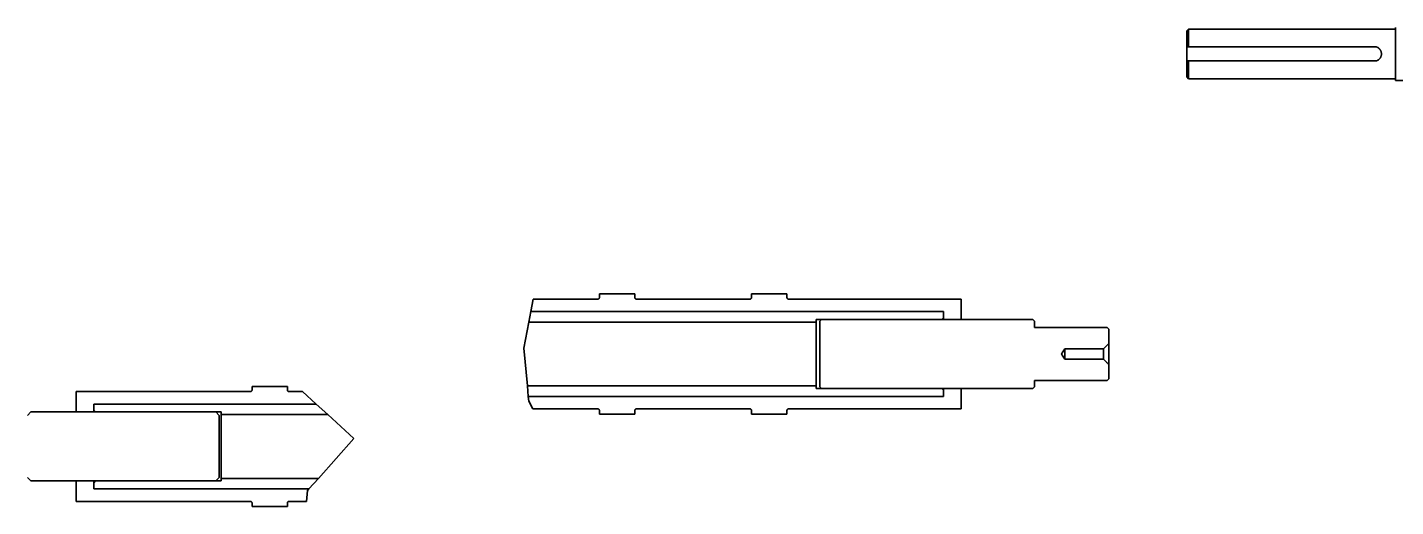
# Model space of a CAD drawing. Header units: millimetres. Extents: x -447 to 3729, y -11 to 1358.
# Drawn here: x 250 to 1024, y 436 to 707 of the extents above; entities that cross this region are included whole.
import ezdxf

# ---------------------------------------------------------------- set-up
doc = ezdxf.new("R2010")
doc.units = ezdxf.units.MM
doc.layers.add('Break Lines', color=7, linetype='Continuous', lineweight=50)
doc.layers.add('Visible Edges', color=7, linetype='Continuous', lineweight=50)

msp = doc.modelspace()

# ---------------------------------------------------------------- linework, layer by layer
at = {"layer": 'Break Lines', "linetype": 'Continuous', "lineweight": 35}
for p, q in [((535.01, 546.72), (536.31, 553.72)), ((533.89, 540.72), (535.01, 546.72)), ((531.16, 526.06), (533.89, 540.72)), ((533.05, 504.72), (531.16, 526.06)), ((533.58, 498.72), (533.05, 504.72)), ((405.99, 501.44), (413.63, 494.44)), ((533.81, 496.1), (533.58, 498.72)), ((536.08, 491.72), (533.81, 496.1)), ((413.63, 494.44), (420.19, 488.44)), ((420.19, 488.44), (434.9, 474.97)), ((434.9, 474.97), (414.93, 452.44)), ((414.93, 452.44), (409.61, 446.44)), ((408.86, 445.6), (408.17, 439.44)), ((409.61, 446.44), (408.86, 445.6))]:
    msp.add_line(p, q, dxfattribs=at).dxf.unprotected_set("ltscale", 0)
at = {"layer": 'Visible Edges', "linetype": 'Continuous', "lineweight": 35}
for p, q in [((905.88, 705.36), (906.88, 706.36)), ((905.88, 696.36), (905.88, 705.36)), ((906.88, 706.36), (906.88, 696.36)), ((906.88, 706.36), (1023.88, 706.36)), ((1023.88, 677.36), (1023.88, 707.36)), ((905.88, 688.36), (905.88, 696.36)), ((906.88, 696.36), (1012.88, 696.36)), ((905.88, 679.36), (905.88, 688.36)), ((906.88, 688.36), (906.88, 678.36)), ((1012.88, 688.36), (906.88, 688.36)), ((905.88, 679.36), (906.88, 678.36)), ((906.88, 678.36), (1023.88, 678.36)), ((1077.88, 677.36), (1023.88, 677.36)), ((572.8, 553.72), (536.31, 553.72)), ((573.8, 556.72), (573.8, 554.72)), ((593.8, 556.72), (573.8, 556.72)), ((593.8, 554.72), (593.8, 556.72)), ((658.8, 553.72), (594.8, 553.72)), ((659.8, 556.72), (659.8, 554.72)), ((679.8, 556.72), (659.8, 556.72)), ((679.8, 554.72), (679.8, 556.72)), ((778.3, 553.72), (680.8, 553.72)), ((778.3, 542.22), (778.3, 553.72)), ((535.01, 546.72), (768.3, 546.72)), ((768.3, 546.72), (535.01, 546.72)), ((696.3, 542.22), (767.3, 542.22)), ((696.3, 540.72), (696.3, 542.22)), ((699.3, 542.22), (698.3, 541.22)), ((818.8, 542.22), (699.3, 542.22)), ((767.3, 542.22), (768.3, 543.22)), ((768.3, 546.72), (768.3, 542.22)), ((768.3, 543.22), (768.3, 546.72)), ((768.3, 542.22), (778.3, 542.22)), ((819.8, 541.22), (818.8, 542.22)), ((533.89, 540.72), (696.3, 540.72)), ((696.3, 504.72), (696.3, 540.72)), ((698.3, 541.22), (698.3, 504.22)), ((819.8, 537.72), (819.8, 541.22)), ((860.8, 537.72), (819.8, 537.72)), ((861.8, 536.72), (860.8, 537.72)), ((861.8, 528.72), (861.8, 536.72)), ((861.8, 528.72), (861.8, 516.72)), ((836.8, 519.72), (836.8, 525.72)), ((836.8, 525.72), (858.8, 525.72)), ((858.8, 519.72), (836.8, 519.72)), ((858.8, 519.72), (858.8, 525.72)), ((861.8, 508.72), (861.8, 516.72)), ((377.43, 504.44), (377.43, 502.44)), ((397.43, 504.44), (377.43, 504.44)), ((397.43, 502.44), (397.43, 504.44)), ((696.3, 504.72), (533.05, 504.72)), ((696.3, 503.22), (696.3, 504.72)), ((767.3, 503.22), (696.3, 503.22)), ((698.3, 504.22), (699.3, 503.22)), ((699.3, 503.22), (818.8, 503.22)), ((768.3, 502.22), (767.3, 503.22)), ((768.3, 503.22), (768.3, 498.72)), ((778.3, 503.22), (768.3, 503.22)), ((778.3, 491.72), (778.3, 503.22)), ((818.8, 503.22), (819.8, 504.22)), ((819.8, 507.72), (860.8, 507.72)), ((819.8, 504.22), (819.8, 507.72)), ((860.8, 507.72), (861.8, 508.72)), ((277.93, 501.44), (277.93, 489.94)), ((376.43, 501.44), (277.93, 501.44)), ((405.99, 501.44), (398.43, 501.44)), ((768.3, 498.72), (533.58, 498.72)), ((533.58, 498.72), (768.3, 498.72)), ((768.3, 498.72), (768.3, 502.22)), ((252.43, 489.94), (250.43, 487.94)), ((356.93, 489.94), (252.43, 489.94)), ((277.93, 489.94), (287.93, 489.94)), ((287.93, 489.94), (287.93, 494.44)), ((287.93, 494.44), (413.63, 494.44)), ((287.93, 494.44), (287.93, 490.94)), ((413.63, 494.44), (287.93, 494.44)), ((287.93, 490.94), (288.93, 489.94)), ((288.93, 489.94), (359.93, 489.94)), ((358.93, 487.94), (356.93, 489.94)), ((358.93, 452.94), (358.93, 487.94)), ((359.93, 489.94), (359.93, 488.44)), ((359.93, 488.44), (420.19, 488.44)), ((359.93, 488.44), (359.93, 452.44)), ((536.08, 491.72), (572.8, 491.72)), ((573.8, 490.72), (573.8, 488.72)), ((573.8, 488.72), (593.8, 488.72)), ((593.8, 488.72), (593.8, 490.72)), ((594.8, 491.72), (658.8, 491.72)), ((659.8, 490.72), (659.8, 488.72)), ((659.8, 488.72), (679.8, 488.72)), ((679.8, 488.72), (679.8, 490.72)), ((680.8, 491.72), (778.3, 491.72)), ((250.43, 452.94), (252.43, 450.94)), ((252.43, 450.94), (356.93, 450.94)), ((277.93, 450.94), (277.93, 439.44)), ((287.93, 450.94), (277.93, 450.94)), ((287.93, 446.44), (287.93, 450.94)), ((288.93, 450.94), (287.93, 449.94)), ((287.93, 449.94), (287.93, 446.44)), ((359.93, 450.94), (288.93, 450.94)), ((356.93, 450.94), (358.93, 452.94)), ((359.93, 452.44), (359.93, 450.94)), ((414.93, 452.44), (359.93, 452.44)), ((409.61, 446.44), (287.93, 446.44)), ((287.93, 446.44), (409.61, 446.44)), ((277.93, 439.44), (376.43, 439.44)), ((377.43, 438.44), (377.43, 436.44)), ((377.43, 436.44), (397.43, 436.44)), ((397.43, 436.44), (397.43, 438.44)), ((398.43, 439.44), (408.17, 439.44))]:
    msp.add_line(p, q, dxfattribs=at).dxf.unprotected_set("ltscale", 0)
for points in [[(905.88, 696.36), (905.92, 696.36), (905.96, 696.36), (906, 696.36), (906.04, 696.36), (906.08, 696.36), (906.12, 696.36), (906.16, 696.36), (906.2, 696.36), (906.24, 696.36), (906.29, 696.36), (906.33, 696.36), (906.37, 696.36), (906.41, 696.36), (906.45, 696.36), (906.49, 696.36), (906.54, 696.36), (906.58, 696.36), (906.62, 696.36), (906.66, 696.36), (906.71, 696.36), (906.75, 696.36), (906.79, 696.36), (906.84, 696.36), (906.88, 696.36)], [(1012.88, 696.36), (1013.09, 696.29), (1013.31, 696.21), (1013.51, 696.12), (1013.72, 696.02), (1013.91, 695.9), (1014.1, 695.78), (1014.28, 695.65), (1014.45, 695.51), (1014.61, 695.36), (1014.76, 695.21), (1014.9, 695.05), (1015.04, 694.87), (1015.17, 694.69), (1015.29, 694.5), (1015.4, 694.31), (1015.5, 694.1), (1015.59, 693.89), (1015.66, 693.68), (1015.73, 693.46), (1015.78, 693.24), (1015.83, 693.02), (1015.86, 692.8), (1015.87, 692.58), (1015.88, 692.36)], [(1015.88, 692.36), (1015.87, 692.15), (1015.86, 691.93), (1015.83, 691.71), (1015.78, 691.49), (1015.73, 691.27), (1015.66, 691.05), (1015.59, 690.83), (1015.5, 690.63), (1015.4, 690.42), (1015.29, 690.23), (1015.17, 690.04), (1015.04, 689.85), (1014.9, 689.68), (1014.76, 689.52), (1014.61, 689.37), (1014.45, 689.22), (1014.28, 689.08), (1014.1, 688.95), (1013.91, 688.83), (1013.72, 688.71), (1013.51, 688.61), (1013.31, 688.52), (1013.09, 688.43), (1012.88, 688.36)], [(906.88, 688.36), (906.84, 688.36), (906.79, 688.36), (906.75, 688.36), (906.71, 688.36), (906.66, 688.36), (906.62, 688.36), (906.58, 688.36), (906.54, 688.36), (906.49, 688.36), (906.45, 688.36), (906.41, 688.36), (906.37, 688.36), (906.33, 688.36), (906.29, 688.36), (906.24, 688.36), (906.2, 688.36), (906.16, 688.36), (906.12, 688.36), (906.08, 688.36), (906.04, 688.36), (906, 688.36), (905.96, 688.36), (905.92, 688.36), (905.88, 688.36)], [(573.8, 554.72), (573.8, 554.65), (573.79, 554.59), (573.78, 554.52), (573.77, 554.46), (573.75, 554.39), (573.73, 554.33), (573.7, 554.28), (573.67, 554.22), (573.63, 554.16), (573.59, 554.11), (573.55, 554.06), (573.51, 554.01), (573.46, 553.97), (573.41, 553.92), (573.36, 553.89), (573.3, 553.85), (573.24, 553.82), (573.18, 553.79), (573.12, 553.77), (573.06, 553.75), (573, 553.74), (572.93, 553.73), (572.86, 553.72), (572.8, 553.72)], [(594.8, 553.72), (594.74, 553.72), (594.67, 553.73), (594.61, 553.74), (594.54, 553.75), (594.48, 553.77), (594.42, 553.79), (594.36, 553.82), (594.3, 553.85), (594.25, 553.89), (594.19, 553.92), (594.14, 553.97), (594.09, 554.01), (594.05, 554.06), (594.01, 554.11), (593.97, 554.16), (593.94, 554.22), (593.9, 554.28), (593.88, 554.33), (593.86, 554.39), (593.84, 554.46), (593.82, 554.52), (593.81, 554.59), (593.8, 554.65), (593.8, 554.72)], [(659.8, 554.72), (659.8, 554.65), (659.79, 554.59), (659.78, 554.52), (659.77, 554.46), (659.75, 554.39), (659.73, 554.33), (659.7, 554.28), (659.67, 554.22), (659.63, 554.16), (659.59, 554.11), (659.55, 554.06), (659.51, 554.01), (659.46, 553.97), (659.41, 553.92), (659.36, 553.89), (659.3, 553.85), (659.24, 553.82), (659.18, 553.79), (659.12, 553.77), (659.06, 553.75), (659, 553.74), (658.93, 553.73), (658.86, 553.72), (658.8, 553.72)], [(680.8, 553.72), (680.74, 553.72), (680.67, 553.73), (680.61, 553.74), (680.54, 553.75), (680.48, 553.77), (680.42, 553.79), (680.36, 553.82), (680.3, 553.85), (680.25, 553.89), (680.19, 553.92), (680.14, 553.97), (680.09, 554.01), (680.05, 554.06), (680.01, 554.11), (679.97, 554.16), (679.94, 554.22), (679.9, 554.28), (679.88, 554.33), (679.86, 554.39), (679.84, 554.46), (679.82, 554.52), (679.81, 554.59), (679.8, 554.65), (679.8, 554.72)], [(858.8, 525.72), (858.89, 525.8), (858.98, 525.9), (859.08, 525.99), (859.17, 526.09), (859.27, 526.19), (859.37, 526.29), (859.48, 526.39), (859.59, 526.5), (859.7, 526.61), (859.81, 526.72), (859.92, 526.84), (860.04, 526.96), (860.17, 527.08), (860.29, 527.21), (860.42, 527.34), (860.56, 527.47), (860.7, 527.61), (860.84, 527.75), (860.99, 527.9), (861.14, 528.05), (861.3, 528.21), (861.46, 528.37), (861.63, 528.54), (861.8, 528.72)], [(836.8, 519.72), (835.44, 521.99), (835.24, 522.32), (835.16, 522.46), (835.12, 522.53), (835.1, 522.58), (835.08, 522.61), (835.07, 522.64), (835.06, 522.66), (835.06, 522.67), (835.05, 522.69), (835.05, 522.7), (835.05, 522.72), (835.05, 522.73), (835.05, 522.74), (835.06, 522.76), (835.06, 522.78), (835.07, 522.8), (835.08, 522.82), (835.1, 522.86), (835.12, 522.9), (835.16, 522.98), (835.24, 523.11), (835.44, 523.44), (836.8, 525.72)], [(861.8, 516.72), (861.63, 516.89), (861.46, 517.06), (861.3, 517.22), (861.14, 517.38), (860.99, 517.53), (860.84, 517.68), (860.7, 517.82), (860.56, 517.96), (860.42, 518.09), (860.29, 518.22), (860.17, 518.35), (860.04, 518.47), (859.92, 518.59), (859.81, 518.71), (859.7, 518.82), (859.59, 518.93), (859.48, 519.04), (859.37, 519.15), (859.27, 519.25), (859.17, 519.35), (859.08, 519.44), (858.98, 519.54), (858.89, 519.63), (858.8, 519.72)], [(377.43, 502.44), (377.43, 502.38), (377.42, 502.32), (377.41, 502.25), (377.39, 502.18), (377.37, 502.12), (377.35, 502.06), (377.33, 502), (377.29, 501.95), (377.26, 501.89), (377.22, 501.83), (377.18, 501.78), (377.14, 501.74), (377.09, 501.69), (377.04, 501.65), (376.98, 501.61), (376.93, 501.58), (376.87, 501.55), (376.81, 501.52), (376.75, 501.5), (376.69, 501.48), (376.62, 501.46), (376.56, 501.45), (376.49, 501.45), (376.43, 501.44)], [(398.43, 501.44), (398.37, 501.45), (398.3, 501.45), (398.23, 501.46), (398.17, 501.48), (398.11, 501.5), (398.05, 501.52), (397.99, 501.55), (397.93, 501.58), (397.87, 501.61), (397.82, 501.65), (397.77, 501.69), (397.72, 501.74), (397.68, 501.78), (397.64, 501.83), (397.6, 501.89), (397.56, 501.95), (397.53, 502), (397.5, 502.06), (397.48, 502.12), (397.46, 502.18), (397.45, 502.25), (397.44, 502.32), (397.43, 502.38), (397.43, 502.44)], [(572.8, 491.72), (572.86, 491.71), (572.93, 491.71), (573, 491.7), (573.06, 491.68), (573.12, 491.66), (573.18, 491.64), (573.24, 491.61), (573.3, 491.58), (573.36, 491.55), (573.41, 491.51), (573.46, 491.47), (573.51, 491.42), (573.55, 491.38), (573.59, 491.33), (573.63, 491.27), (573.67, 491.21), (573.7, 491.16), (573.73, 491.1), (573.75, 491.04), (573.77, 490.98), (573.78, 490.91), (573.79, 490.85), (573.8, 490.78), (573.8, 490.72)], [(593.8, 490.72), (593.8, 490.78), (593.81, 490.85), (593.82, 490.91), (593.84, 490.98), (593.86, 491.04), (593.88, 491.1), (593.9, 491.16), (593.94, 491.21), (593.97, 491.27), (594.01, 491.33), (594.05, 491.38), (594.09, 491.42), (594.14, 491.47), (594.19, 491.51), (594.25, 491.55), (594.3, 491.58), (594.36, 491.61), (594.42, 491.64), (594.48, 491.66), (594.54, 491.68), (594.61, 491.7), (594.67, 491.71), (594.74, 491.71), (594.8, 491.72)], [(658.8, 491.72), (658.86, 491.71), (658.93, 491.71), (659, 491.7), (659.06, 491.68), (659.12, 491.66), (659.18, 491.64), (659.24, 491.61), (659.3, 491.58), (659.36, 491.55), (659.41, 491.51), (659.46, 491.47), (659.51, 491.42), (659.55, 491.38), (659.59, 491.33), (659.63, 491.27), (659.67, 491.21), (659.7, 491.16), (659.73, 491.1), (659.75, 491.04), (659.77, 490.98), (659.78, 490.91), (659.79, 490.85), (659.8, 490.78), (659.8, 490.72)], [(679.8, 490.72), (679.8, 490.78), (679.81, 490.85), (679.82, 490.91), (679.84, 490.98), (679.86, 491.04), (679.88, 491.1), (679.9, 491.16), (679.94, 491.21), (679.97, 491.27), (680.01, 491.33), (680.05, 491.38), (680.09, 491.42), (680.14, 491.47), (680.19, 491.51), (680.25, 491.55), (680.3, 491.58), (680.36, 491.61), (680.42, 491.64), (680.48, 491.66), (680.54, 491.68), (680.61, 491.7), (680.67, 491.71), (680.74, 491.71), (680.8, 491.72)], [(376.43, 439.44), (376.49, 439.44), (376.56, 439.44), (376.62, 439.42), (376.69, 439.41), (376.75, 439.39), (376.81, 439.37), (376.87, 439.34), (376.93, 439.31), (376.98, 439.28), (377.04, 439.24), (377.09, 439.19), (377.14, 439.15), (377.18, 439.11), (377.22, 439.05), (377.26, 439), (377.29, 438.94), (377.33, 438.88), (377.35, 438.83), (377.37, 438.77), (377.39, 438.7), (377.41, 438.64), (377.42, 438.57), (377.43, 438.51), (377.43, 438.44)], [(397.43, 438.44), (397.43, 438.51), (397.44, 438.57), (397.45, 438.64), (397.46, 438.7), (397.48, 438.77), (397.5, 438.83), (397.53, 438.88), (397.56, 438.94), (397.6, 439), (397.64, 439.05), (397.68, 439.11), (397.72, 439.15), (397.77, 439.19), (397.82, 439.24), (397.87, 439.28), (397.93, 439.31), (397.99, 439.34), (398.05, 439.37), (398.11, 439.39), (398.17, 439.41), (398.23, 439.42), (398.3, 439.44), (398.37, 439.44), (398.43, 439.44)]]:
    msp.add_lwpolyline(points, dxfattribs=at).dxf.unprotected_set("ltscale", 0)

doc.saveas('drawing.dxf')
